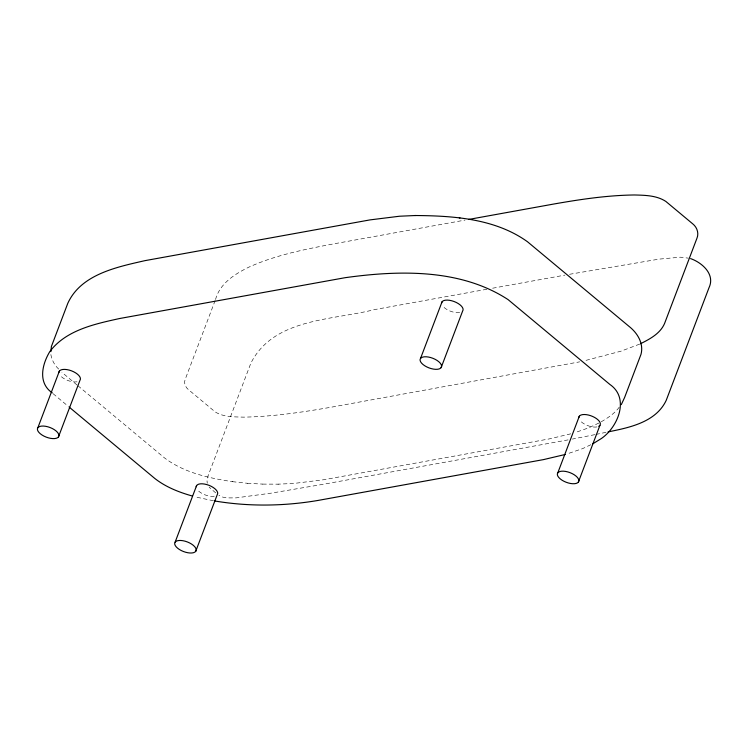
<?xml version="1.0" encoding="UTF-8"?>
<svg xmlns="http://www.w3.org/2000/svg" width="748" height="748" viewBox="0 0 748 748"><rect width="100%" height="100%" fill="white"/><g stroke="black" fill="none" stroke-linecap="round" stroke-linejoin="round"><path stroke-width="0.56" stroke-dasharray="3.74 2.81" d="M215.125 300.593L185.186 379.386C183.681 382.957 185.392 387.109 188.234 389.456L215.153 411.886C223.493 417.197 233.9 416.814 243.39 417.141C273.039 416.655 302.454 412.223 331.616 407.136L579.709 361.836M215.536 299.509C219.847 283.296 235.143 273.805 249.299 266.952C275.199 255.292 303.305 249.682 331.046 244.353L465.041 220.099M619.26 407.183C614.407 413.784 607.273 418.244 600.317 422.339M598.896 423.031L588.807 427.791L575.062 432.625M590.836 444.742L582.627 448.613L566.451 454.139M639.671 344.108L621.027 351.167L584.076 360.863M570.761 433.831L549.088 438.945L323.931 479.711L293.945 483.442L277.985 484.162M605.974 432.335L595.988 434.41M594.856 434.644L572.342 439.076M568.115 439.88L324.024 484.152L271.113 493.156L236.003 497.888L226.887 497.906L222.754 497.121L218.865 495.344M486.901 289.252L374.449 309.616C332.271 320.387 273.553 318.115 250.842 363.219L208.084 475.784L207.028 480.917L207.243 483.245M492.633 288.214L564.927 275.124M569.518 274.292L659.072 259.126L680.334 257.19L688.403 258.154M247.345 483.273L262.763 484.106M262.66 484.106L278.387 484.162M77.914 385.734L164.41 457.832C183.915 472.68 208.645 478.047 232.394 481.675L232.862 481.721M232.394 481.675L247.532 483.292M213.489 500.777L195.275 496.915M215.723 492.885L209.169 487.229M77.025 384.996L61.925 372.326M53.117 393.71L68.283 406.351M58.699 369.082C54.324 365.089 51.565 359.545 50.714 353.692M77.035 381.798A11.351 5.171 20.8 0 1 60.186 375.459M214.302 496.205A11.351 5.171 20.8 0 1 197.453 489.865M459.702 312.524A11.351 5.171 20.8 0 1 442.844 306.184M596.969 426.93A11.351 5.171 20.8 0 1 580.111 420.591"/><path stroke-width="1.12" d="M50.892 351.644L51.388 346.52L67.788 303.342C80.962 274.301 116.8 267.073 144.99 260.641L370.017 219.893L399.544 216.228L415.43 215.518M37.858 427.734L59.382 371.073M58.456 436.926A11.351 5.171 20.8 0 0 45.721 426.313A11.351 5.171 20.8 0 0 40.299 433.756A11.351 5.171 20.8 0 0 58.456 436.926L79.98 380.264A11.351 5.171 20.8 0 0 71.443 370.812A11.351 5.171 20.8 0 0 58.924 372.345M175.126 542.141L196.649 485.48M195.724 551.332A11.351 5.171 20.8 0 0 182.989 540.72A11.351 5.171 20.8 0 0 177.566 548.162A11.351 5.171 20.8 0 0 195.724 551.332L217.247 494.671A11.351 5.171 20.8 0 0 208.711 485.218A11.351 5.171 20.8 0 0 196.191 486.752M420.526 358.46L442.049 301.799M441.124 367.651A11.351 5.171 20.8 0 0 428.389 357.03A11.351 5.171 20.8 0 0 422.957 364.472A11.351 5.171 20.8 0 0 441.124 367.651L462.647 310.99A11.351 5.171 20.8 0 0 454.111 301.528A11.351 5.171 20.8 0 0 441.591 303.062M557.793 472.867L579.317 416.206M578.391 482.058A11.351 5.171 20.8 0 0 565.656 471.436A11.351 5.171 20.8 0 0 560.224 478.879A11.351 5.171 20.8 0 0 578.391 482.058L599.915 425.397M621.279 404.64L624.589 397.543L640.989 354.365C643.935 343.426 637.418 333 629.096 326.427L527.462 241.726C495.213 218.584 453.251 215.751 414.831 215.518M592.884 443.77L601.429 438.487C617.867 427.202 630.012 398.207 609.816 384.397L508.098 299.621C460.628 268.579 399.198 270.159 345.052 277.704L119.671 318.508C94.772 323.996 66.058 330.046 49.817 351.569C42.038 364.435 37.671 382.967 52.304 392.896M640.484 343.743C649.816 339.068 660.213 333.617 664.551 323.529L696.949 238.247C699.109 233.17 696.977 227.149 692.741 223.858L665.851 201.436C656.594 195.359 645.019 195.247 634.332 194.976C607.46 195.312 580.803 199.295 554.38 203.924L468.482 219.473M565.357 454.447L543.45 459.618L318.059 500.431C283.931 506.246 248.785 506.733 214.62 500.954M608.077 431.895C629.507 427.613 655.987 422.209 666.244 400.292L709.001 287.737C715.397 274.348 702.12 262.613 690.563 258.593M459.281 217.883L460.001 217.958M192.161 495.971C178.894 492.231 165.766 487.06 154.836 478.486L69.171 407.099M578.849 417.468A11.351 5.171 20.8 0 1 592.743 416.505A11.351 5.171 20.8 0 1 598.746 426.351"/></g></svg>
